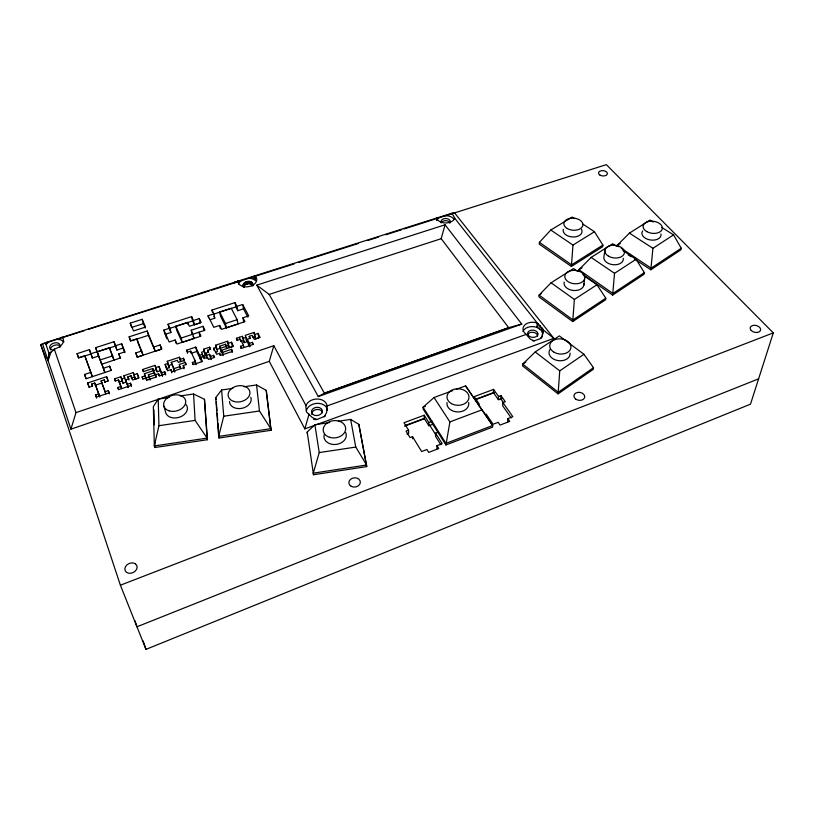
<?xml version="1.0" encoding="UTF-8"?>
<svg xmlns="http://www.w3.org/2000/svg" width="814" height="814" viewBox="0 0 814 814"><rect width="100%" height="100%" fill="white"/><g stroke="black" fill="none" stroke-linecap="round" stroke-linejoin="round"><path stroke-width="1.22" d="M324.206 416.89L326.587 412.545L327.024 405.545A10.786 8.089 -7.4 0 0 317.898 399.033A10.786 8.089 -7.4 0 0 306.512 404.466L305.799 407.01L306.552 412.098L312.464 417.653L316.972 419.505L325.346 415.964M327.513 410.276L327.513 409.849A10.745 8.089 -7.5 0 0 318.416 403.347A10.745 8.089 -7.5 0 0 307.092 408.77L306.318 410.846M445.94 444.963L449.898 421.906L434.035 397.507L423.077 407.204L423.107 408.984L445.94 444.963L492.602 427.116L492.694 425.508L465.588 385.897L456.237 389.336M478.978 405.901L479.07 403.764L474.186 396.632L493.589 389.418L498.565 396.459L498.372 399.674L500.732 398.789L500.936 395.573L498.565 396.459M498.372 399.674L493.416 392.633L493.589 389.418M500.936 395.573L505.28 401.709L502.899 402.604L502.686 405.82L511.182 417.908M583.933 354.293L559.747 370.869L558.089 393.874L522.568 365.893L522.71 364.102L535.215 351.963L559.33 335.897L583.933 354.293L593.498 367.714L593.243 369.342L558.089 393.874M571.397 266.463L602.675 246.703L602.909 245.065L594.454 231.736L572.964 245.075L571.397 266.463L539.255 244.139L539.417 242.338L550.803 230.016L572.242 217.063L574.358 218.457M572.72 321.571L605.545 299.806L605.799 298.178L596.947 284.768L574.379 299.46L572.72 321.571L538.939 296.876L539.102 295.075L551.068 282.784L573.575 268.528L577.635 271.347M507.59 421.835L507.824 418.63L512.851 416.717L502.899 402.604M612.647 295.106L644.037 274.287L644.342 272.649L636.1 259.259L614.529 273.311L612.647 295.106L582.814 274.389M650.824 269.79L680.87 249.867L681.226 248.229L673.554 234.859L652.92 248.311L650.824 269.79L634.32 258.872M536.833 327.442L537.25 323.066L454.68 218.142L453.133 215.14L451.394 213.4L436.762 217.989L437.138 219.129A9.096 5.81 -0.1 0 0 446.499 222.955A9.096 5.81 -0.1 0 0 454.68 218.142M538.095 323.769L542.806 329.049L542.867 334.086L541.452 330.464L537.718 327.727L538.095 323.769L535.683 322.558A10.185 7.153 4.6 0 0 524.318 325.478A10.185 7.153 4.6 0 0 525.966 334.167L530.301 339.123L534.167 340.852L540.577 338.522L542.551 335.938M539.824 328.937L540.14 325.712M541.452 330.464L541.748 327.513M541.575 337.637L543.182 330.993M542.49 332.224L542.806 329.049M61.976 337.077L62.454 337.484A10.541 6.868 -16.7 0 1 55.26 348.718L50.956 352.147L48.097 360.673L48.932 353.164L46.011 344.475L46.744 342.297L237.647 281.278L238.807 284.259L242.318 286.365A9.687 6.431 -8.5 0 0 253.978 284.412A9.687 6.431 -8.5 0 0 255.525 276.465L254.741 275.844L234.951 282.132L233.801 283.099M578.703 271.53L578.937 269.729L591.117 257.407L612.647 243.762L616.727 246.459M48.097 360.673L49.094 353.103L50.956 352.147M583.77 285.511L584.676 278.764A10.033 6.675 5.6 0 0 571.387 270.584A10.033 6.675 5.6 0 0 568.386 281.848A10.033 6.675 5.6 0 0 584.676 278.764M604.944 249.929L603.947 256.685A9.799 6.359 6.8 0 0 613.339 264.733A9.799 6.359 6.8 0 0 623.28 258.323M169.18 397.517L158.201 399.094L158.944 425.691L154.324 445.94L154.802 447.517L207.468 439.713L204.467 399.298L193.569 394.017L180.159 395.94M252.594 284.941A4.884 3.266 -8.6 0 0 247.191 283.781A4.884 3.266 -8.6 0 0 243.478 287.189C244.251 283.394 250.03 282.417 252.615 284.971L252.248 282.814C249.471 279.1 239.988 283.058 244.373 287.23M232.835 388.38L221.601 389.987L223.748 416.219L218.681 436.406L219.047 438.003L271.093 430.291L266.229 390.384L256.552 384.971L244.068 386.762M318.254 396.56L324.41 393.223L508.689 327.696L441.198 238.665L445.055 224.786L256.736 285.144L318.254 396.56L521.774 324.094L445.055 224.786M451.394 213.4L454.578 212.892L553.876 338.359L304.833 428.886L309.055 414.092M338.298 421.245L350.631 419.413L358.832 424.348L366.738 466.595L313.512 474.735L313.298 473.158L319.23 452.584L314.886 424.715L329.68 422.527M269.271 361.335L273.809 345.716L75.987 412.617L70.91 429.171L269.271 361.335L304.833 428.886M403.907 228.999L606.349 164.632L773.3 332.885L750.498 404.161L145.981 649.369L120.391 585.205L40.7 344.526L84.3 330.657M252.075 286.101L252.808 284.422L252.248 282.814M158.201 399.094L153.347 406.674L154.324 445.94L207.082 438.125L207.468 439.713M266.229 390.384L270.808 428.693L218.681 436.406L215.71 397.67L221.601 389.987M540.577 338.522L541.615 337.179M48.016 341.941L46.011 344.475L49.227 341.595M619.128 246.846L617.063 245.472L629.436 233.119L650.05 220.055L653.255 222.08M307.427 433.801L307.193 432.031L314.886 424.715M593.498 367.714L558.282 392.256L522.71 364.102L525.803 362.037M605.799 298.178L572.934 319.943L539.102 295.075L541.218 293.732M644.342 272.649L612.901 293.467L578.937 269.729L582.071 267.735M681.226 248.229L651.139 268.152L621.194 248.219M617.063 245.472L620.278 243.417M602.909 245.065L571.601 264.825L539.417 242.338M241.697 280.403L241.219 280.677A9.646 6.431 -8.5 0 0 238.706 283.76M758.597 378.836L136.976 626.79L134.961 620.756M46.744 342.297L42.532 343.935L70.91 429.171M120.391 585.205L773.3 332.885M436.965 448.85L436.955 445.675L442.195 443.681L435.551 433.18L437.84 432.315M449.898 421.906L481.959 409.839L492.694 425.508L445.95 443.365L423.077 407.204L425.427 406.339M436.955 445.675L438.746 448.534L428.683 452.391L426.902 449.511L421.632 451.526L412.525 436.64L410.022 437.586L406.064 431.084L408.557 430.158L404.009 422.72L424.196 415.211L428.836 422.558L428.866 425.753L433.404 424.053M428.836 422.558L432.254 421.286M407 433.964L408.659 433.343L408.557 430.158M499.481 399.613L501.831 398.738M405.311 425.468L424.236 418.416L424.196 415.211M475.203 399.42L493.416 392.633M404.538 426.17L424.42 418.752M475.671 399.643L494.556 392.613M234.931 282.682L239.479 281.003M434.035 397.507L452.737 390.618M327.024 405.972L526.282 334.351M115.222 381.003L114.53 378.856L120.808 376.76L122.995 383.201L126.119 382.153L123.942 375.722L133.313 372.598L135.46 379.029L138.563 377.991L137.281 373.677L134.157 374.715M143.264 371.652L142.633 369.495L154.996 365.384L157.082 371.795L160.155 370.767L162.393 376.017M166.28 368.711L169.332 367.694L167.277 361.294L179.487 357.234L180.952 361.457M202.615 356.552L205.606 355.545L203.663 349.186L209.656 347.191L210.633 349.216L207.631 350.213L208.119 352.381M215.568 352.218L217.552 351.546L215.639 345.197L227.544 341.239L229.416 347.578L232.366 346.591L231.512 342.256L228.541 343.243M236.833 340.445L236.416 338.278L242.307 336.314L244.139 342.653L247.08 341.666L245.248 335.337L254.039 332.417L255.84 338.736L258.76 337.759L258.007 333.414L255.087 334.391M142.765 379.039L142.135 376.882L145.248 375.844L146.5 380.148M149.603 379.11L148.362 374.796L154.568 372.72L156.359 376.963L147.008 380.107L146.123 377.971L142.999 379.019L142.135 376.882M184.025 368.773L183.211 365.527L186.274 364.509L185.327 362.423L179.212 364.469L180.698 368.722M201.526 361.66L200.519 357.336L203.551 356.329L204.518 358.384L207.539 357.366L208.526 359.432L214.57 357.407L213.573 355.352L210.561 356.359L209.585 354.304L206.573 355.311L205.596 353.266L206.573 357.59M222.507 354.609L221.591 350.285L233.526 346.286L231.512 342.256M149.104 376.862L145.625 378.032L144.373 373.718L156.196 369.698M96.663 398.148L95.543 394.932L98.748 393.864L99.847 397.079M105.067 382L104.263 379.863L101.099 380.911L105.128 391.717L108.313 390.649L109.137 392.836L96.347 397.13L95.543 394.932M118.529 389.601L117.837 387.454L121.001 386.396L121.683 388.543M128.225 387.505L125.621 379.985L127.31 384.279L130.464 383.221L131.319 385.378L118.671 389.631L117.837 387.454M148.362 374.796L149.247 376.923L158.567 373.799L159.473 375.915L165.669 373.84L164.754 371.723L161.671 372.761L158.964 366.453L155.881 367.48L154.996 365.384M184.371 367.429L171.856 371.754L170.93 369.648L167.847 370.685L165.12 364.397L168.183 363.37M180.413 359.3L183.455 358.282L184.391 360.348L178.286 362.383L177.36 360.317L171.245 362.352L174.003 368.62L180.148 366.554M192.898 364.621L192.369 362.464L195.421 361.436L196.184 364.682M221.591 350.285L222.598 352.32L231.563 349.318L232.58 351.353L220.594 355.382L219.597 353.327L216.585 354.334L213.634 348.219L216.626 347.222M240.913 348.484L240.496 346.316L243.467 345.319L243.874 347.486M249.654 346.672L248.107 343.661L247.314 339.326L249.389 343.335L252.34 342.348L253.388 344.363L241.524 348.351L240.496 346.316M104.487 382.163L108.221 380.952L106.603 376.689L87.637 382.977L89.194 387.291L92.684 386.09M95.045 385.307L102.126 382.956M196.764 351.455L191.137 353.327L190.669 351.149L187.647 352.157L186.711 350.122L195.747 347.12L199.562 355.28L200.57 359.605L196.764 351.455L195.747 347.12M121.001 386.396L118.498 379.945L115.344 380.993L114.53 378.856M120.808 376.76L121.642 378.897L124.776 377.849L123.942 375.722M128.907 380.036L127.91 376.801L131.044 375.763L132.743 380.026L139.011 377.93L137.281 373.677M154.589 373.84L152.798 368.508L143.498 371.601L142.633 369.495M204.629 351.221L201.618 352.228L203.327 357.519M219.607 346.225L221.51 352.584L219.607 346.225L225.57 344.241L227.014 348.423M243.467 345.319L240.384 339.296L237.434 340.283L236.416 338.278M242.307 336.314L243.335 338.309L246.276 337.332M249.613 338.522L249.216 336.345L252.157 335.368L254.243 339.357L260.114 337.393L258.007 333.414M119.037 382.112L122.161 381.074M125.285 380.026L128.785 378.856M131.115 378.083L134.605 376.913L135.46 379.029M167.277 361.294L168.427 365.618L171.734 364.509M199.562 355.28L202.584 354.273M216.565 349.532L220.126 348.341M220.604 348.25L228.419 345.574L229.416 347.578M241.168 341.31L243.121 340.659M250.427 338.217L246.052 339.682L247.08 341.666M252.615 337.484L254.802 336.752L255.84 338.736M91.595 384.076L92.379 386.223L91.595 384.076L94.77 383.018L98.748 393.864M103.409 368.243L104.833 372.547L101.831 364.072L103.409 368.243L109.646 366.188L111.264 370.38L86.081 378.744L84.564 374.45L90.863 372.374L92.348 376.679L84.768 355.738L78.551 357.753L77.076 353.663L89.448 349.654L92.43 358.038L98.575 356.033L101.679 364.234L120.431 357.967L118.803 353.866L124.939 351.852L121.673 343.762L115.578 345.747L113.98 341.727L95.614 347.67L98.199 355.026M138.075 356.908L143.152 355.24L136.854 338.838L130.8 340.801L129.151 336.823L147.202 330.983L155.26 351.251L161.294 349.267L160.134 344.943L154.08 346.927M175.753 326.221L176.831 330.555L182.244 342.368L194.108 338.461L191.239 330.189L203.052 326.322L204.945 330.24L181.176 338.044L175.753 326.221L187.566 322.385L189.397 326.272L201.17 322.436L199.308 318.579L193.447 320.482L191.616 316.626L168.06 324.247L169.159 328.581L192.613 320.97L194.444 324.817L200.285 322.914L199.308 318.579M226.373 327.839L237.973 324.023L237.149 319.678L231.227 308.221L219.678 311.966L220.574 316.31L226.373 327.839L225.509 323.504L219.678 311.966M137.067 357.244L135.796 352.93L141.911 350.926M200.02 336.518L199.033 332.183L200.916 336.141L177.004 344.017L175.183 340.008L169.18 341.972L163.868 330.077L169.821 328.144L170.92 332.478L166.178 334.025M212.444 312.21L211.986 310.042L235.012 302.604L236.976 306.359L242.704 304.497L248.728 315.883L242.948 317.775L244.973 321.642L221.601 329.334L219.658 325.417L213.787 327.34L208.069 315.73L213.879 313.848L214.794 318.182L210.165 319.699M225.509 323.504L237.149 319.678M113.98 341.727L116.921 350.061L122.995 348.087L124.857 352.706M235.012 302.604L235.826 306.949L237.79 310.704L243.488 308.842L247.863 317.124M95.614 347.67L100.254 359.92L112.637 355.881L114.011 360.195L111.274 353.215M256.736 285.144L269.18 294.414L441.208 238.695M90.965 353.724L109.452 347.731L112.637 355.881M92.43 358.038L90.914 353.978L78.592 357.977L77.076 353.663M97.039 351.984L115.323 346.052M131.634 340.761L148.402 335.317L155.26 351.251M214.113 313.99L235.826 306.949M130.271 323.127L142.175 319.322L145.523 327.075L133.537 330.932L130.271 323.127L131.217 326.373M131.532 327.462L143.386 323.657L145.289 328.083M88.533 329.304L209.585 290.802M211.487 290.211L294.119 263.919M298.697 262.474L358.058 243.579M367.714 240.517L378.632 237.057M385.805 234.758L401.648 229.731M234.951 282.132L238.258 281.268M521.774 324.094L508.679 327.666L324.41 393.223L269.18 294.414M451.536 213.522L454.578 212.892M313.298 473.158L366.615 465.008L355.769 447.069L350.631 419.413M319.23 452.584L355.769 447.069M158.944 425.691L195.095 420.4L207.082 438.125L204.467 399.298M223.748 416.219L259.463 410.999L270.808 428.693L271.093 430.291M237.607 281.308L237.749 282.122L237.688 281.471M532.804 340.924L534.167 340.852M316.972 419.505L315.374 419.576A10.745 8.089 -7.5 0 1 313.543 419.352M56.41 339.306L60.521 339.662L64.011 341.799M248.392 278.266L252.747 278.744L256.237 280.81M445.044 215.73L447.252 215.791A9.066 5.81 -0.1 0 1 454.192 219.505M537.718 327.727L535.286 326.933A10.134 7.153 4.7 0 0 522.964 331.512M661.802 227.462L673.554 234.859M629.436 233.119L652.92 248.311M582.824 224.054L594.454 231.736M622.842 250.498L636.1 259.259M628.123 254.782L631.216 256.827M550.803 230.016L572.964 245.075M591.117 257.407L614.529 273.311M583.74 275.59L596.947 284.768M551.068 282.784L574.379 299.46M535.215 351.963L559.747 370.869M543.111 329.863L553.876 338.359M500.732 398.789L503.612 402.879M507.824 418.63L509.737 421.377L500.071 425.071L498.168 422.324L493.101 424.257L486.121 414.061M465.588 385.897L481.959 409.839M429.416 424.725L436.09 435.297M424.236 418.416L428.866 425.753M440.852 444.759L435.561 436.365L435.551 433.18M273.809 345.716L306.054 405.687M249.216 336.345L250.254 338.339M211.986 310.042L213.879 313.848M213.848 316.29L214.794 318.182M207.631 350.213L208.608 352.259L204.65 353.51L205.606 355.545M193.183 336.487L194.108 338.461M200.519 357.336L202.462 361.477L193.325 364.54L192.369 362.464M190.669 351.149L195.421 361.436M168.06 324.247L169.821 328.144M169.607 329.548L170.92 332.478M183.211 365.527L184.157 367.623M165.476 335.49L166.921 338.736M174.674 371.886L171.245 362.352M160.134 344.943L161.894 348.992L137.485 357.02L135.796 352.93M168.427 365.618L169.332 367.694M138.095 343.162L143.152 355.24M144.373 373.718L145.248 375.844M127.91 376.801L128.754 378.937M121.54 388.543L118.498 379.945M40.7 344.526L46.144 358.74M84.768 355.738L90.863 372.374M99.42 395.98L94.77 383.018M84.564 374.45L86.101 378.693M87.637 382.977L89.153 387.271M54.223 348.931L75.987 412.617M89.448 349.654L90.914 353.978M105.128 391.717L105.851 393.864L101.099 380.911M143.162 640.933L145.981 649.369M108.313 390.649L109.381 393.874M104.263 379.863L104.975 382.01M106.603 376.689L108.028 380.993M100.254 359.92L101.679 364.234M97.151 351.719L98.575 356.033M109.646 366.188L111.04 370.502M109.452 347.731L110.826 352.045M121.642 378.897L122.995 383.201M127.31 384.279L128.317 387.505M118.803 353.866L120.136 358.18M115.578 345.747L116.921 350.061M130.464 383.221L131.451 386.447M121.673 343.762L122.995 348.087M131.044 375.763L132.021 378.988M133.313 372.598L134.605 376.913M129.151 336.823L130.433 341.147M146.123 377.971L146.754 380.118M136.854 338.838L137.79 342.084M149.247 376.923L150.173 380.158M155.464 374.837L156.074 376.994M163.919 406.217L165.771 412.81A11.142 8.038 -14.7 0 0 180.332 416.88A11.142 8.038 -14.7 0 0 186.111 404.65M152.798 368.508L154.009 372.822M158.567 373.799L159.168 375.956M155.881 367.48L157.082 371.795M142.175 319.322L143.386 323.657M147.202 330.983L148.402 335.317M161.671 372.761L162.556 375.987M158.964 366.453L160.155 370.767M164.754 371.723L165.639 374.959M165.12 364.397L165.985 367.633M166.931 368.579L167.511 370.736M170.93 369.648L171.785 372.883M163.868 330.077L164.998 334.401M174.003 368.62L174.847 371.856M179.487 365.547L180.036 367.704M175.183 340.008L176.007 343.254M179.487 357.234L180.576 361.558M183.455 358.282L184.259 361.518M185.327 362.423L185.867 364.58M181.176 338.044L182.244 342.368M186.711 350.122L187.505 353.368M194.465 359.371L195.492 363.685M187.566 322.385L188.085 324.552M191.239 330.189L192.002 333.435M191.616 316.626L192.613 320.97M193.447 320.482L194.444 324.817M203.551 356.329L204.039 358.486M215.71 397.67L216.107 399.44M203.663 349.186L204.395 352.431M206.573 355.311L207.295 358.557M209.585 354.304L210.541 358.628M203.052 326.322L204.019 330.667M209.656 347.191L210.134 349.348M210.561 356.359L211.284 359.605M213.573 355.352L214.051 357.509M213.634 348.219L214.102 350.386M208.069 315.73L208.537 317.908M215.639 345.197L216.331 348.443M219.597 353.327L220.055 355.494M222.598 352.32L223.27 355.576M219.658 325.417L220.329 328.673M225.57 344.241L226.231 347.486M227.544 341.239L228.419 345.574M231.563 349.318L232.214 352.564M366.738 466.595L358.832 424.348M240.384 339.296L240.791 341.463M239.367 337.301L239.774 339.469M243.335 338.309L244.139 342.653M236.976 306.359L237.79 310.704M242.948 317.775L243.742 322.12M242.704 304.497L243.488 308.842M249.389 343.335L249.979 346.591M243.305 284.106L243.681 286.274M243.081 284.971L243.467 287.128M252.34 342.348L252.727 344.515M254.039 332.417L254.802 336.752M244.648 282.56L245.024 284.727M243.834 283.292L244.22 285.449M246.866 281.593L247.242 283.75M245.686 281.99L246.062 284.147M248.128 281.41L248.504 283.567M250.529 281.705L250.905 283.872M249.379 281.451L249.756 283.608M252.686 283.577L253.052 285.734M251.506 282.173L251.872 284.33M250.336 277.584L250.447 278.286M252.421 276.811L252.747 278.744M255.464 280.189L254.741 275.844L436.762 217.989L436.762 220.167M254.141 276.119L254.721 279.599M307.193 432.031L313.512 474.735M256.552 384.971L259.463 410.999M216.3 401.933L216.962 410.632M217.155 413.125L217.725 420.584M217.908 423.077L218.579 431.776M218.763 434.269L219.047 438.003M193.569 394.017L195.095 420.4M412.525 436.64L412.576 438.756M153.887 409.696L154.253 424.827M154.68 442.48L154.802 447.517M311.803 414.357A5.444 4.101 -7.5 0 1 316.534 409.523A5.444 4.101 -7.5 0 1 322.558 412.769M449.715 222.914A4.599 2.951 -0.1 0 0 447.904 218.915L446.784 218.63A4.599 2.951 -0.1 0 0 441.219 220.777L441.076 221.54A4.599 2.951 -0.1 0 0 441.259 222.303M436.762 220.482A9.066 5.81 -0.1 0 1 438.766 217.765M441.208 222.944A4.599 2.951 -0.1 0 1 445.584 220.706A4.599 2.951 -0.1 0 1 450.081 222.833M527.625 334.737A5.138 3.632 4.7 0 1 533.272 332.346A5.138 3.632 4.7 0 1 537.688 336.141M50.478 349.776A5.322 3.48 -16.9 0 1 54.823 345.187A5.322 3.48 -16.9 0 1 60.704 346.937M54.009 350.091A5.332 3.48 -16.8 0 1 49.807 346.388A5.332 3.48 -16.8 0 1 56.563 342.775A5.332 3.48 -16.8 0 1 59.595 347.1M570.075 353.144A10.592 7.55 6.3 0 1 557.559 360.51A10.592 7.55 6.3 0 1 550.061 349.318M583.882 283.771A9.972 6.675 5.7 0 1 573.494 290.476A9.972 6.675 5.7 0 1 564.204 282.041M660.978 233.974A9.636 6.054 7.6 0 1 650.213 239.957A9.636 6.054 7.6 0 1 642.643 230.942M581.501 229.294A9.483 6.054 4.8 0 1 573.371 236.996A9.483 6.054 4.8 0 1 563.308 229.324M468.671 402.574A10.938 8.252 1.4 0 1 457.997 411.945A10.938 8.252 1.4 0 1 447.018 402.543M250.804 397.293A10.958 8.028 -11.4 0 1 241.839 408.333A10.958 8.028 -11.4 0 1 229.487 401.444M345.685 432.499A11.203 8.628 -6.8 0 1 335.867 444.444A11.203 8.628 -6.8 0 1 324.186 434.635M537.881 333.954L537.698 334.89A5.149 3.632 4.7 0 1 531.369 337.179L530.128 336.752A5.149 3.632 4.7 0 1 530.209 330.464A5.149 3.632 4.7 0 1 537.881 333.954M322.283 411.691L321.906 412.749A5.454 4.101 -7.5 0 1 314.753 415.333L313.532 414.845A5.454 4.101 -7.5 0 1 314.876 407.712A5.454 4.101 -7.5 0 1 322.283 411.691M135.307 563.776L134.035 563.176A6.359 4.965 -24.1 0 0 124.857 568.64A6.359 4.965 -24.1 0 0 133.12 572.588A6.359 4.965 -24.1 0 0 135.307 563.776M599.949 175.081A4.446 2.666 5.1 0 0 607.285 174.135A4.446 2.666 5.1 0 0 601.658 170.665A4.446 2.666 5.1 0 0 599.949 175.081M751.23 330.494A5.332 3.5 13.4 0 0 760.245 330.891A5.332 3.5 13.4 0 0 754.72 325.274A5.332 3.5 13.4 0 0 751.23 330.494M575.59 399.002A5.454 4.009 8.3 0 0 584.605 397.639A5.454 4.009 8.3 0 0 577.808 392.379A5.454 4.009 8.3 0 0 575.59 399.002M351.17 486.284A5.759 4.619 -6.2 0 0 360.317 482.753A5.759 4.619 -6.2 0 0 352.32 478.276A5.759 4.619 -6.2 0 0 351.17 486.284M608.516 256.186A9.86 6.359 6.7 0 0 624.348 253.225A9.86 6.359 6.7 0 0 611.049 245.431A9.86 6.359 6.7 0 0 608.516 256.186M553.439 351.841A10.663 7.56 6.2 0 0 570.797 348.382A10.663 7.56 6.2 0 0 556.776 339.112A10.663 7.56 6.2 0 0 553.439 351.841M646.896 231.654A9.697 6.054 7.6 0 0 662.301 228.815A9.697 6.054 7.6 0 0 649.002 221.367A9.697 6.054 7.6 0 0 646.896 231.654M567.266 228.52A9.544 6.044 4.8 0 0 582.773 225.702A9.544 6.044 4.8 0 0 570.146 218.325A9.544 6.044 4.8 0 0 567.266 228.52M451.465 403.622A11.009 8.262 1.3 0 0 468.935 398.066A11.009 8.262 1.3 0 0 453.591 389.418A11.009 8.262 1.3 0 0 451.465 403.622M168.915 410.775A11.223 8.048 -14.5 0 0 185.734 401.984A11.223 8.048 -14.5 0 0 169.424 396.56A11.223 8.048 -14.5 0 0 168.915 410.775M233.679 401.394A11.03 8.038 -11.3 0 0 249.949 392.714A11.03 8.038 -11.3 0 0 233.425 387.372A11.03 8.038 -11.3 0 0 233.679 401.394M329.517 437.291A11.284 8.639 -6.7 0 0 345.635 428.083A11.284 8.639 -6.7 0 0 328.093 422.395A11.284 8.639 -6.7 0 0 329.517 437.291"/></g></svg>
